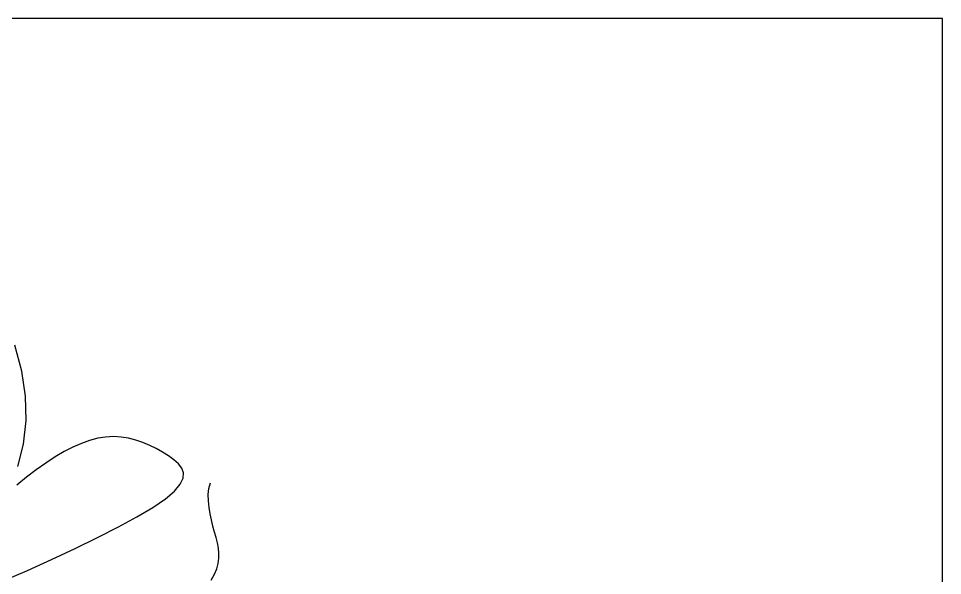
# Model space of a CAD drawing. Header units: metres. Extents: x 10 to 239, y 2 to 253.
# Drawn here: x 101.256 to 105.215, y 135.644 to 138.03 of the extents above; entities that cross this region are included whole.
import ezdxf

# ---------------------------------------------------------------- set-up
doc = ezdxf.new("R2010")
doc.units = ezdxf.units.M
doc.header["$MEASUREMENT"] = 0
doc.layers.add('0marcos', color=10, linetype='Continuous', plot=False)
doc.layers.add('1', color=7, linetype='Continuous')
doc.layers.add('cot200', color=9, linetype='Continuous')
doc.layers.add('bloques ARBOLES', color=7, linetype='Continuous', true_color=0xb8d897)

# ---------------------------------------------------------------- blocks, each defined once
blk = doc.blocks.new('A$C6F4E7DED')
for p, q in [((663.4, 1895.4), (671.3, 1924.8)), ((659.2, 1866.9), (663.4, 1895.4)), ((658.6, 1839.3), (659.2, 1866.9)), ((661.5, 1812.8), (658.6, 1839.3)), ((551, 1820.7), (559.7, 1821.2)), ((559.7, 1821.2), (568.5, 1820.7)), ((511.1, 1807.6), (518.5, 1811.3)), ((518.5, 1811.3), (526.2, 1814.5)), ((526.2, 1814.5), (534.3, 1817.3)), ((534.3, 1817.3), (542.5, 1819.4)), ((542.5, 1819.4), (551, 1820.7)), ((568.5, 1820.7), (577.5, 1819.3)), ((577.5, 1819.3), (586.6, 1816.9)), ((586.6, 1816.9), (596, 1813.5)), ((596, 1813.5), (605.6, 1809.3)), ((668, 1787.4), (661.5, 1812.8)), ((497.4, 1799.3), (504.1, 1803.6)), ((504.1, 1803.6), (511.1, 1807.6)), ((605.6, 1809.3), (615.5, 1804.2)), ((615.5, 1804.2), (625.7, 1798.2)), ((482.3, 1785.5), (486.1, 1790.4)), ((486.1, 1790.4), (491.3, 1795)), ((491.3, 1795), (497.4, 1799.3)), ((625.7, 1798.2), (636.2, 1791.3)), ((636.2, 1791.3), (647.1, 1783.6)), ((480.4, 1780.1), (482.3, 1785.5)), ((480.8, 1774.1), (480.4, 1780.1)), ((647.1, 1783.6), (658.1, 1775.1)), ((451.5, 1762.4), (449.9, 1768.9)), ((484, 1767.3), (480.8, 1774.1)), ((658.1, 1775.1), (669, 1766.1)), ((452.2, 1755.5), (451.5, 1762.4)), ((490.5, 1759.6), (484, 1767.3)), ((500.8, 1750.9), (490.5, 1759.6)), ((451.4, 1741.1), (452.1, 1748.3)), ((452.1, 1748.3), (452.2, 1755.5)), ((515.1, 1741.1), (500.8, 1750.9)), ((450.2, 1733.9), (451.4, 1741.1)), ((533, 1730.3), (515.1, 1741.1)), ((448.7, 1726.8), (450.2, 1733.9)), ((554.1, 1718.9), (533, 1730.3)), ((445.1, 1713.1), (446.9, 1719.8)), ((446.9, 1719.8), (448.7, 1726.8)), ((577.6, 1706.8), (554.1, 1718.9)), ((441.9, 1700.8), (443.4, 1706.8)), ((443.4, 1706.8), (445.1, 1713.1)), ((603, 1694.5), (577.6, 1706.8)), ((440.8, 1694.9), (441.9, 1700.8)), ((440.1, 1689.2), (440.8, 1694.9)), ((440.1, 1683.4), (440.1, 1689.2)), ((629.7, 1682.1), (603, 1694.5)), ((440.9, 1677.6), (440.1, 1683.4)), ((442.5, 1671.6), (440.9, 1677.6)), ((657.1, 1669.8), (629.7, 1682.1)), ((445.1, 1665.4), (442.5, 1671.6)), ((448.9, 1658.8), (445.1, 1665.4)), ((684.7, 1657.8), (657.1, 1669.8))]:
    blk.add_line(p, q)
blk = doc.blocks.new('asddsd')
at = {"layer": 'bloques ARBOLES', "xscale": -0.00378276582045174, "yscale": 0.00378276582045174, "zscale": 0.00378276582045174}
blk.add_blockref('A$C6F4E7DED', (85.3903, 45.5439, 1.2423), dxfattribs=at)

msp = doc.modelspace()

# ---------------------------------------------------------------- linework, layer by layer
at = {"layer": '0marcos'}
msp.add_lwpolyline([(18.38943, 83.80593), (105.215, 83.80593), (105.215, 138.0295), (18.38943, 138.0295)], close=True, dxfattribs=at)
at = {"layer": 'cot200'}
for points, knots in [([(105.215, 109.73865), (103.29078, 109.76236), (101.5175, 110.1562), (99.89572, 110.92152), (99.01349, 111.33785), (98.17608, 111.86411), (97.3836, 112.50051), (94.26818, 115.00238), (91.84697, 119.20652), (90.12537, 125.12614), (89.99638, 125.56964), (89.87133, 126.02276), (89.75033, 126.48592), (88.88037, 129.81605), (88.22034, 133.6646), (87.76942, 138.0295)], [2.7323709, 2.7323709, 2.7323709, 2.7323709, 2.9382831, 2.9382831, 2.9382831, 3.0502975, 3.0502975, 3.0502975, 3.4906512, 3.4906512, 3.4906512, 3.5236424, 3.5236424, 3.5236424, 3.7608538, 3.7608538, 3.7608538, 3.7608538]), ([(105.215, 114.41387), (103.21805, 115.27809), (101.44463, 116.69042), (99.89572, 118.65328), (98.29825, 120.67768), (96.93959, 123.28768), (95.82084, 126.48592), (94.68617, 129.72961), (93.79828, 133.5784), (93.15601, 138.0295)], [2.92332982, 2.92332982, 2.92332982, 2.92332982, 3.17348293, 3.17348293, 3.17348293, 3.43147912, 3.43147912, 3.43147912, 3.69314249, 3.69314249, 3.69314249, 3.69314249])]:
    msp.add_open_spline(points, degree=3, knots=knots, dxfattribs=at)

# ---------------------------------------------------------------- block references
at = {"layer": '1', "lineweight": 0}
msp.add_blockref('asddsd', (18.38943, 83.80593), dxfattribs=at)

doc.saveas('drawing.dxf')
